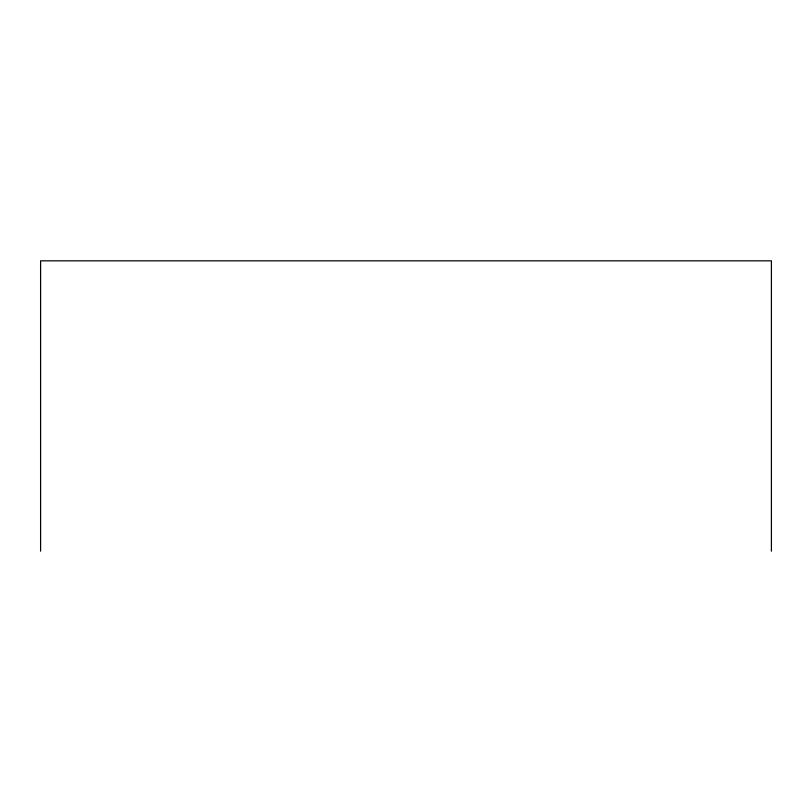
<?xml version="1.0" encoding="UTF-8"?>
<svg xmlns="http://www.w3.org/2000/svg" width="812" height="812" viewBox="0 0 812 812"><rect width="100%" height="100%" fill="white"/><g stroke="black" fill="none" stroke-linecap="round" stroke-linejoin="round"><path stroke-width="1.22" d="M771.4 551.175L771.4 260.825L40.6 260.825L40.6 551.175"/></g></svg>
